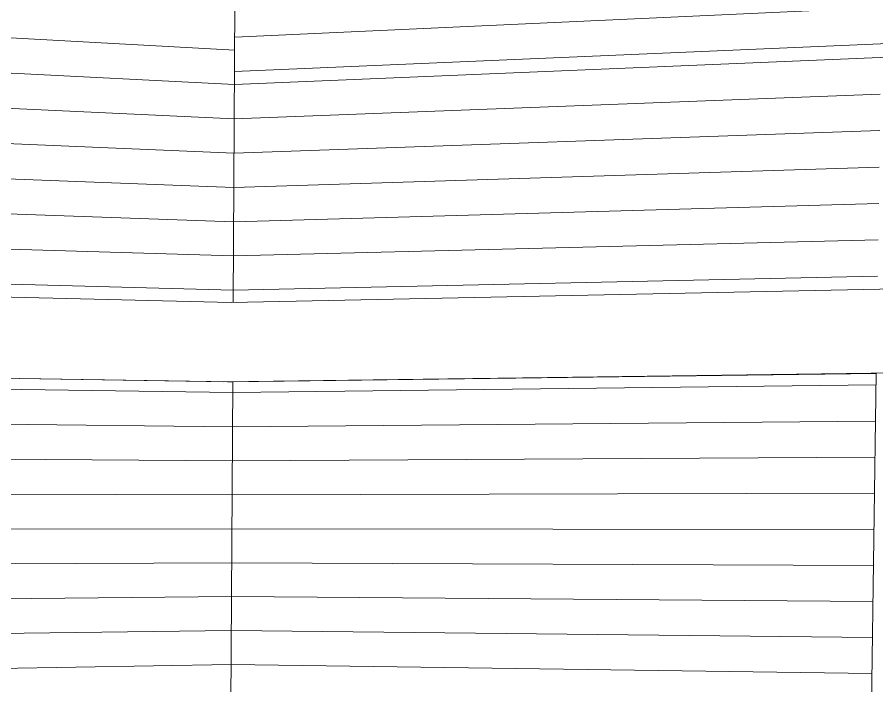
# Model space of a CAD drawing. Header units: inches. Extents: x 205 to 211, y -138 to -29.
# Drawn here: x 207.1522 to 207.2758, y -137.5743 to -137.4782 of the extents above; entities that cross this region are included whole.
import ezdxf

# ---------------------------------------------------------------- set-up
doc = ezdxf.new("R2010")
doc.units = ezdxf.units.IN
doc.header["$MEASUREMENT"] = 0
for name, color, linetype, lineweight in [('A-GLAZ', 151, 'Continuous', 13), ('A-WALL', 113, 'Continuous', 13), ('A-WALL-PATT', 111, 'Continuous', 13)]:
    doc.layers.add(name, color=color, linetype=linetype, lineweight=lineweight)

# ---------------------------------------------------------------- blocks, each defined once
blk = doc.blocks.new('FP_61-Looking SouthWest')
at = {"layer": 'A-WALL-PATT', "lineweight": 9}
for p, q in [((-72.01776, -137.48785), (-71.83515, -137.48027)), ((-72.01779, -137.4928), (-71.92493, -137.48924)), ((-72.01782, -137.49773), (-71.925, -137.49449)), ((-72.01785, -137.50267), (-71.92508, -137.49973)), ((-72.01787, -137.5076), (-71.92515, -137.50496)), ((-72.0179, -137.51252), (-71.92523, -137.51019)), ((-72.01793, -137.51744), (-71.9253, -137.51541)), ((-72.01802, -137.53217), (-71.92553, -137.53105)), ((-72.01805, -137.53707), (-71.9256, -137.53626)), ((-72.01807, -137.54197), (-71.92568, -137.54146)), ((-72.0181, -137.54686), (-71.92575, -137.54665)), ((-72.01813, -137.55175), (-71.92583, -137.55184)), ((-72.01816, -137.55663), (-71.9259, -137.55702)), ((-72.01819, -137.56151), (-71.92598, -137.5622)), ((-72.01822, -137.56639), (-71.92605, -137.56737)), ((-72.01824, -137.57126), (-71.92613, -137.57254))]:
    blk.add_line(p, q, dxfattribs=at)
blk = doc.blocks.new('FP_63-Looking SouthWest')
at = {"layer": 'A-WALL-PATT', "lineweight": 9}
for p, q in [((-72.01772, -137.48105), (-71.83497, -137.47264)), ((-72.01775, -137.486), (-71.8351, -137.47819))]:
    blk.add_line(p, q, dxfattribs=at)
blk = doc.blocks.new('FP_85-Looking SouthWest')
at = {"layer": 'A-WALL-PATT', "lineweight": 9}
for p, q in [((-72.21609, -137.47215), (-72.01773, -137.48291)), ((-72.21601, -137.47789), (-72.01776, -137.48785)), ((-72.06273, -137.49072), (-72.01779, -137.4928)), ((-72.06274, -137.49583), (-72.01782, -137.49773)), ((-72.06275, -137.50095), (-72.01785, -137.50267)), ((-72.06276, -137.50605), (-72.01787, -137.5076)), ((-72.06276, -137.51116), (-72.0179, -137.51252)), ((-72.06277, -137.51625), (-72.01793, -137.51744)), ((-72.06193, -137.53153), (-72.01802, -137.53217)), ((-72.06194, -137.5366), (-72.01805, -137.53707)), ((-72.06195, -137.54167), (-72.01807, -137.54197)), ((-72.06195, -137.54674), (-72.0181, -137.54686)), ((-72.06196, -137.5518), (-72.01813, -137.55175)), ((-72.06197, -137.55686), (-72.01816, -137.55663)), ((-72.06198, -137.56191), (-72.01819, -137.56151)), ((-72.06199, -137.56695), (-72.01822, -137.56639)), ((-72.062, -137.57199), (-72.01824, -137.57126))]:
    blk.add_line(p, q, dxfattribs=at)

msp = doc.modelspace()

# ---------------------------------------------------------------- linework, layer by layer
at = {"layer": 'A-GLAZ', "lineweight": 9}
msp.add_line((207.2743, -137.62404), (207.27566, -137.52939), dxfattribs=at)
at = {"layer": 'A-WALL'}
for p, q in [((207.18323, -137.51922), (207.18348, -137.4761)), ((207.18292, -137.51923), (206.97926, -137.51414)), ((207.36353, -137.51549), (207.18292, -137.51923)), ((206.97943, -137.52738), (207.18307, -137.53061)), ((207.18187, -137.53062), (207.34375, -137.52849)), ((207.18241, -137.53062), (207.13924, -137.52994)), ((207.27566, -137.52943), (207.18316, -137.53064)), ((207.18241, -137.53062), (207.18307, -137.53061)), ((207.18265, -137.61972), (207.18316, -137.5306))]:
    msp.add_line(p, q, dxfattribs=at)

# ---------------------------------------------------------------- block references
at = {"layer": 'A-WALL', "lineweight": 9}
for name in ['FP_63-Looking SouthWest', 'FP_85-Looking SouthWest', 'FP_61-Looking SouthWest']:
    msp.add_blockref(name, (279.20117, 0), dxfattribs=at)

doc.saveas('drawing.dxf')
